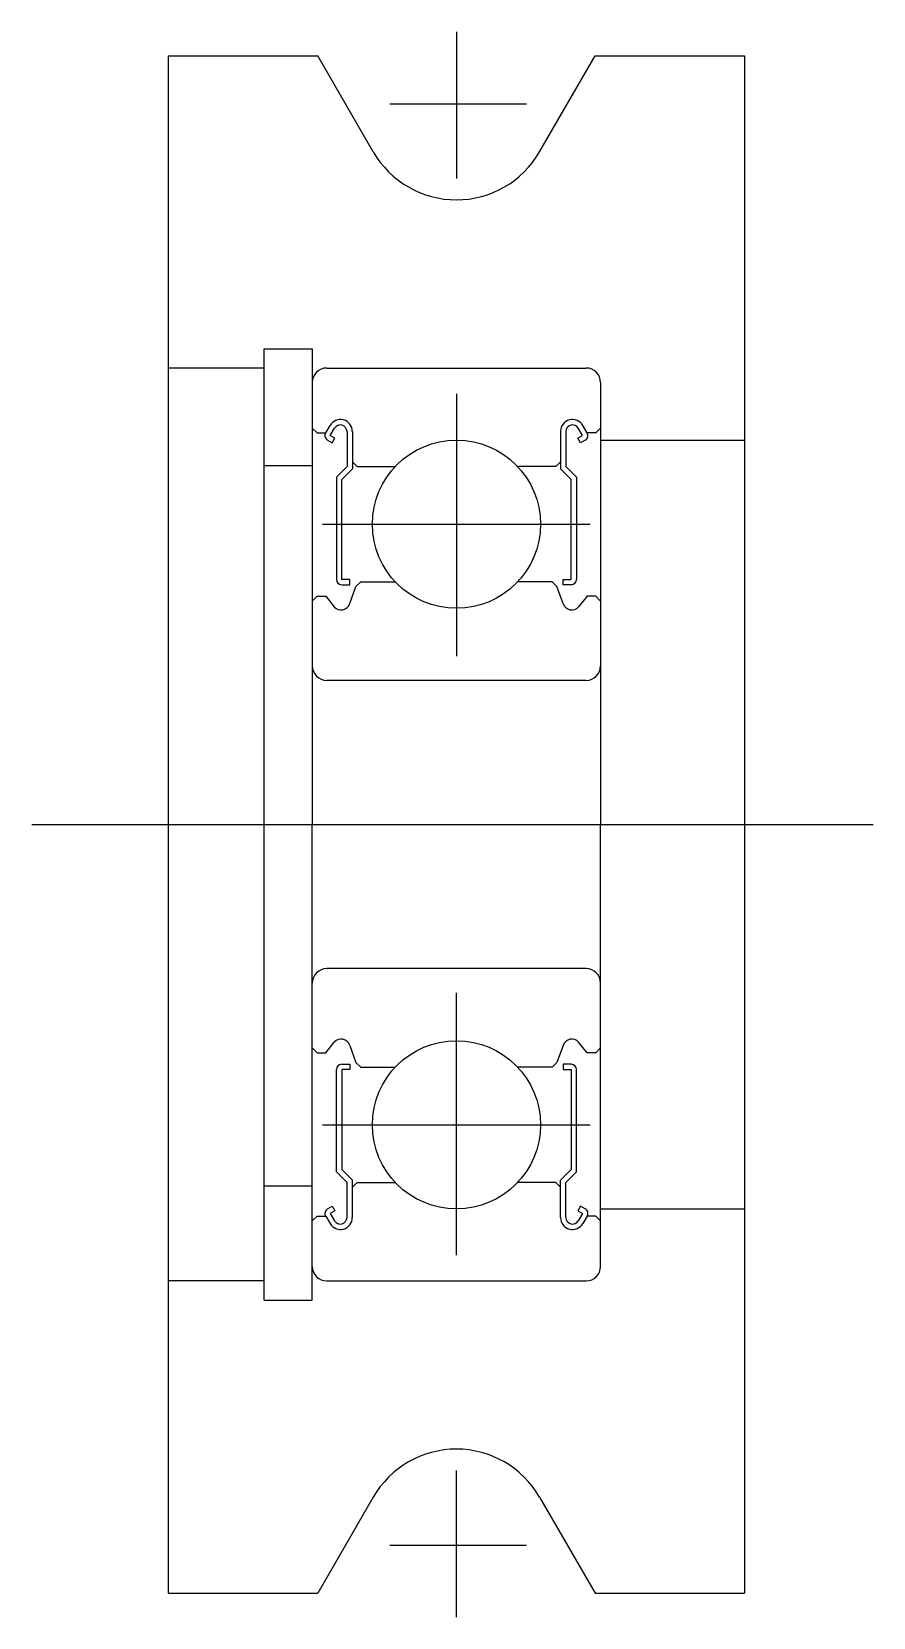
# Model space of a CAD drawing. Extents: x 5.2 to 81.8, y 5 to 71.7.
# Drawn here: x 64.27 to 81.79, y 38.72 to 71.72 of the extents above; entities outside this region: 2.
import ezdxf

# ---------------------------------------------------------------- set-up
doc = ezdxf.new("R2010")
doc.units = 0
doc.linetypes.add('CENTER', pattern=[50.8, 31.75, -6.35, 6.35, -6.35])
doc.layers.get('0').update_dxf_attribs({"linetype": 'CONTINUOUS'})
doc.layers.add('CENTER', color=1, linetype='CENTER')

msp = doc.modelspace()

# ---------------------------------------------------------------- linework, layer by layer
at = {"color": 7, "linetype": 'CONTINUOUS'}
for p, q in [((67.111, 71.219), (67.111, 39.219)), ((67.111, 71.219), (70.224, 71.219)), ((71.379, 69.219), (70.224, 71.219)), ((74.843, 69.219), (75.998, 71.219)), ((75.998, 71.219), (79.111, 71.219)), ((79.111, 71.219), (79.111, 39.219)), ((69.111, 45.319), (69.111, 65.119)), ((69.111, 65.119), (70.111, 65.119)), ((70.111, 65.119), (70.111, 55.219)), ((69.111, 64.719), (67.111, 64.719)), ((70.411, 64.719), (75.811, 64.719)), ((76.111, 64.419), (76.111, 55.219)), ((70.111, 63.469), (70.211, 63.369)), ((70.211, 63.369), (70.389, 63.369)), ((70.389, 63.369), (70.48, 63.522)), ((70.485, 63.313), (70.576, 63.467)), ((70.833, 63.398), (70.833, 62.669)), ((70.945, 63.398), (70.945, 62.623)), ((75.278, 63.398), (75.278, 62.623)), ((75.389, 63.398), (75.389, 62.669)), ((75.737, 63.313), (75.647, 63.467)), ((75.833, 63.369), (75.743, 63.522)), ((76.011, 63.369), (75.833, 63.369)), ((76.111, 63.469), (76.011, 63.369)), ((70.43, 63.217), (70.526, 63.162)), ((70.581, 63.258), (70.485, 63.313)), ((70.526, 63.162), (70.581, 63.258)), ((75.641, 63.258), (75.737, 63.313)), ((75.697, 63.162), (75.641, 63.258)), ((75.793, 63.217), (75.697, 63.162)), ((76.111, 63.219), (79.111, 63.219)), ((70.945, 62.769), (71.045, 62.669)), ((75.278, 62.769), (75.178, 62.669)), ((69.111, 62.69), (70.111, 62.69)), ((70.833, 62.669), (70.611, 62.447)), ((70.611, 62.447), (70.611, 60.32)), ((70.945, 62.623), (70.722, 62.401)), ((70.722, 60.32), (70.722, 62.401)), ((71.045, 62.669), (71.837, 62.669)), ((75.178, 62.669), (74.385, 62.669)), ((75.278, 62.623), (75.5, 62.401)), ((75.389, 62.669), (75.611, 62.447)), ((75.5, 60.32), (75.5, 62.401)), ((75.611, 62.447), (75.611, 60.32)), ((76.111, 62.119), (76.111, 62.119)), ((70.889, 60.32), (70.722, 60.32)), ((70.722, 60.209), (70.889, 60.209)), ((70.889, 60.209), (70.889, 60.32)), ((70.889, 59.816), (71.02, 60.175)), ((71.02, 60.175), (71.119, 60.269)), ((71.119, 60.269), (71.837, 60.269)), ((75.103, 60.269), (74.385, 60.269)), ((75.203, 60.175), (75.103, 60.269)), ((75.334, 59.816), (75.203, 60.175)), ((75.333, 60.32), (75.5, 60.32)), ((75.333, 60.209), (75.333, 60.32)), ((75.5, 60.209), (75.333, 60.209)), ((70.111, 59.869), (70.211, 59.969)), ((70.211, 59.969), (70.389, 59.969)), ((70.389, 59.969), (70.568, 59.75)), ((75.833, 59.969), (75.655, 59.75)), ((76.011, 59.969), (75.833, 59.969)), ((76.111, 59.869), (76.011, 59.969)), ((76.111, 59.819), (76.111, 59.819)), ((75.811, 58.219), (70.411, 58.219)), ((70.111, 45.319), (70.111, 55.219)), ((76.111, 46.019), (76.111, 55.219)), ((75.811, 52.219), (70.411, 52.219)), ((70.111, 50.569), (70.211, 50.469)), ((70.389, 50.469), (70.568, 50.688)), ((70.889, 50.622), (71.02, 50.263)), ((75.334, 50.622), (75.203, 50.263)), ((75.833, 50.469), (75.655, 50.688)), ((76.111, 50.569), (76.011, 50.469)), ((70.211, 50.469), (70.389, 50.469)), ((70.722, 50.229), (70.889, 50.229)), ((70.889, 50.229), (70.889, 50.118)), ((71.02, 50.263), (71.119, 50.169)), ((71.119, 50.169), (71.837, 50.169)), ((75.103, 50.169), (74.385, 50.169)), ((75.203, 50.263), (75.103, 50.169)), ((75.5, 50.229), (75.333, 50.229)), ((75.333, 50.229), (75.333, 50.118)), ((76.011, 50.469), (75.833, 50.469)), ((70.611, 47.991), (70.611, 50.118)), ((70.722, 50.118), (70.722, 48.037)), ((70.889, 50.118), (70.722, 50.118)), ((75.333, 50.118), (75.5, 50.118)), ((75.5, 50.118), (75.5, 48.037)), ((75.611, 47.991), (75.611, 50.118)), ((70.833, 47.769), (70.611, 47.991)), ((70.945, 47.815), (70.722, 48.037)), ((75.278, 47.815), (75.5, 48.037)), ((75.389, 47.769), (75.611, 47.991)), ((69.111, 47.696), (70.111, 47.696)), ((70.833, 47.04), (70.833, 47.769)), ((70.945, 47.04), (70.945, 47.815)), ((70.945, 47.669), (71.045, 47.769)), ((71.045, 47.769), (71.837, 47.769)), ((75.178, 47.769), (74.385, 47.769)), ((75.278, 47.669), (75.178, 47.769)), ((75.278, 47.04), (75.278, 47.815)), ((75.389, 47.04), (75.389, 47.769)), ((70.43, 47.221), (70.526, 47.276)), ((70.526, 47.276), (70.581, 47.18)), ((75.697, 47.276), (75.641, 47.18)), ((75.793, 47.221), (75.697, 47.276)), ((76.111, 47.219), (79.111, 47.219)), ((70.111, 46.969), (70.211, 47.069)), ((70.211, 47.069), (70.389, 47.069)), ((70.389, 47.069), (70.48, 46.916)), ((70.581, 47.18), (70.485, 47.124)), ((70.485, 47.124), (70.576, 46.971)), ((75.641, 47.18), (75.737, 47.124)), ((75.737, 47.124), (75.647, 46.971)), ((75.833, 47.069), (75.743, 46.916)), ((76.011, 47.069), (75.833, 47.069)), ((76.111, 46.969), (76.011, 47.069)), ((69.111, 45.719), (67.111, 45.719)), ((70.411, 45.719), (75.811, 45.719)), ((69.111, 45.319), (70.111, 45.319)), ((71.379, 41.219), (70.224, 39.219)), ((74.843, 41.219), (75.998, 39.219)), ((67.111, 39.219), (70.224, 39.219)), ((75.998, 39.219), (79.111, 39.219))]:
    msp.add_line(p, q, dxfattribs=at)
for centre in [(73.111, 61.469), (73.111, 48.969)]:
    msp.add_circle(centre, 1.75, dxfattribs=at)
for centre, radius, start, end in [((73.111, 70.219), 2, 210, 330), ((70.411, 64.419), 0.3, 90, 180), ((75.811, 64.419), 0.3, 0, 90), ((70.485, 63.313), 0.111, 149.9871, 240.009), ((70.695, 63.398), 0.249, 0, 150.0012), ((70.695, 63.398), 0.138, 0, 150.0026), ((75.527, 63.398), 0.249, 29.9988, 180), ((75.527, 63.398), 0.138, 29.9974, 180), ((75.737, 63.313), 0.111, 299.991, 30.0129), ((70.722, 60.32), 0.111, 180, 270), ((75.5, 60.32), 0.111, 270, 360), ((70.711, 59.87), 0.186, 220.0002, 343.1527), ((75.512, 59.87), 0.186, 196.8473, 319.9998), ((70.411, 58.519), 0.3, 180, 270), ((75.811, 58.519), 0.3, 270, 0), ((70.411, 51.919), 0.3, 90, 180), ((75.811, 51.919), 0.3, 0, 90), ((70.711, 50.568), 0.186, 16.8473, 139.9998), ((75.512, 50.568), 0.186, 40.0002, 163.1527), ((70.722, 50.118), 0.111, 90, 180), ((75.5, 50.118), 0.111, 0, 90), ((70.485, 47.124), 0.111, 119.991, 210.0129), ((75.737, 47.124), 0.111, 329.9871, 60.009), ((70.695, 47.04), 0.249, 209.9988, 0), ((70.695, 47.04), 0.138, 209.9974, 0), ((75.527, 47.04), 0.249, 180, 330.0012), ((75.527, 47.04), 0.138, 180, 330.0026), ((70.411, 46.019), 0.3, 180, 270), ((75.811, 46.019), 0.3, 270, 0), ((73.111, 40.219), 2, 30, 150)]:
    msp.add_arc(centre, radius, start, end, dxfattribs=at)
at = {"layer": 'CENTER', "color": 1, "linetype": 'CENTER'}
for p, q in [((73.111, 71.719), (73.111, 68.665)), ((71.726, 70.219), (74.572, 70.219)), ((73.111, 64.182), (73.111, 58.724)), ((70.326, 61.469), (75.896, 61.469)), ((64.27, 55.219), (81.789, 55.219)), ((73.111, 46.256), (73.111, 51.714)), ((70.326, 48.969), (75.896, 48.969)), ((73.111, 38.719), (73.111, 41.773)), ((71.726, 40.219), (74.572, 40.219))]:
    msp.add_line(p, q, dxfattribs=at)

# ---------------------------------------------------------------- texts
at = {"color": 7, "linetype": 'CONTINUOUS'}
for s, p in [('MBG30-2', (5, 12.5)), ('MBG302', (5, 5))]:
    msp.add_text(s, height=2, dxfattribs=at).set_placement(p)

doc.saveas('drawing.dxf')
